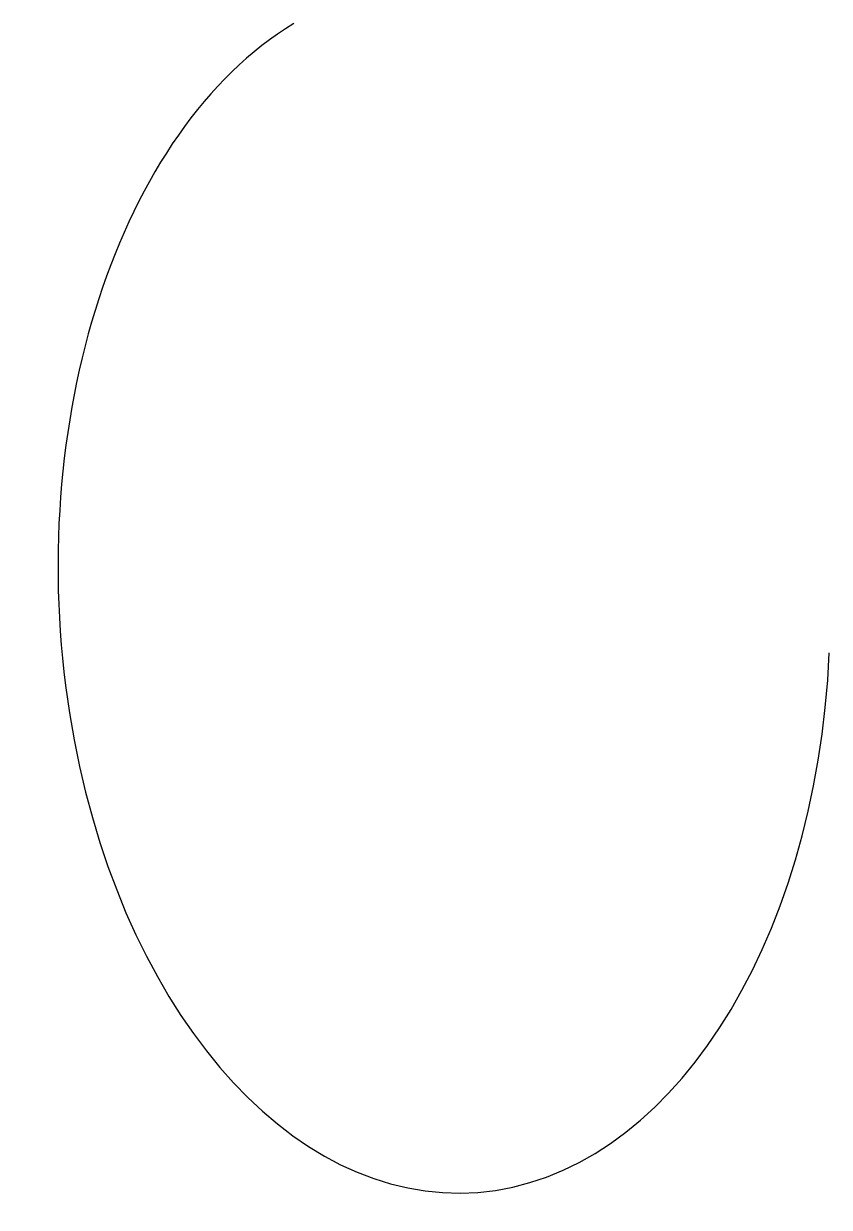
# Model space of a CAD drawing. Header units: millimetres. Extents: x 184 to 323, y 63 to 268.
import ezdxf

# ---------------------------------------------------------------- set-up
doc = ezdxf.new("R2010")
doc.units = ezdxf.units.MM

msp = doc.modelspace()

# ---------------------------------------------------------------- linework, layer by layer
msp.add_ellipse((256.9, 170.13), major_axis=(4.13, -104.28), ratio=0.638057, start_param=3.479997, end_param=7.722344)

doc.saveas('drawing.dxf')
